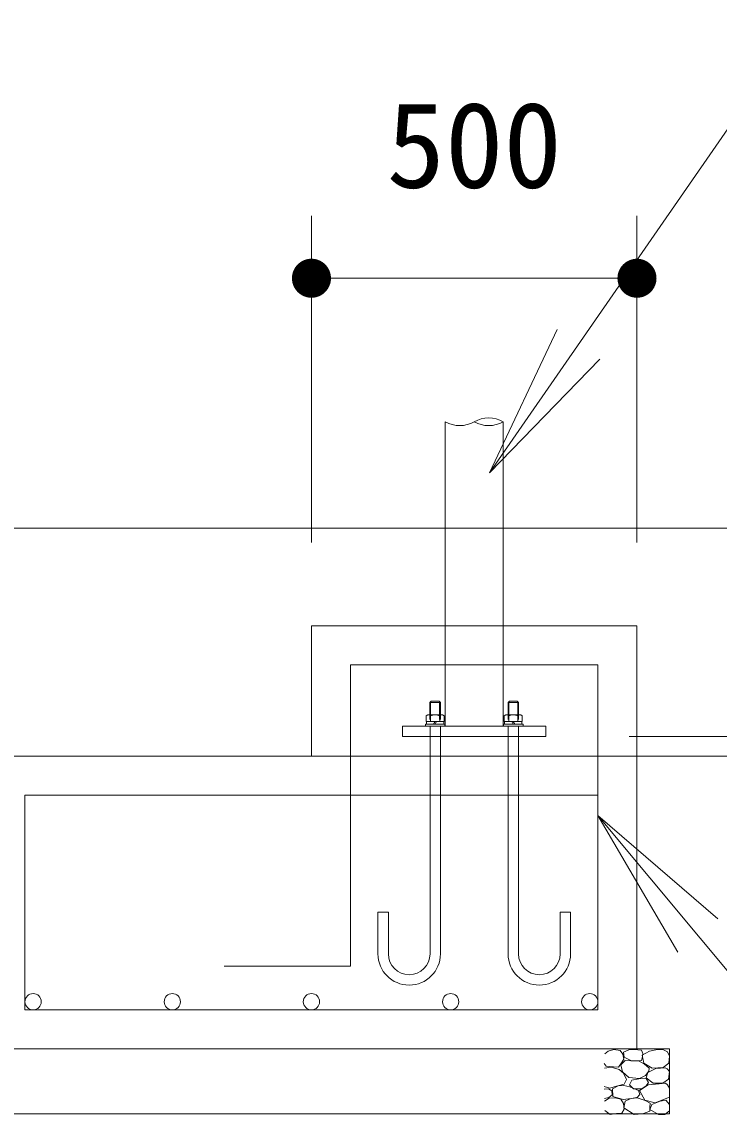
# Model space of a CAD drawing. Units: millimetres at full size; details may follow other scales. Extents: x 0 to 42000, y 0 to 29700.
# Drawn here: x 16724 to 17795, y 6750 to 8430 of the extents above; entities that cross this region are included whole.
import ezdxf
from ezdxf.enums import TextEntityAlignment as Align

# ---------------------------------------------------------------- set-up
doc = ezdxf.new("R2010")
doc.units = ezdxf.units.MM
doc.header["$LTSCALE"] = 100
for name, color, linetype, lineweight in [('D-STR', 1, 'Continuous', 13), ('D-STR-DIM', 7, 'Continuous', 13), ('D-STR-HTXT', 7, 'Continuous', 13)]:
    doc.layers.add(name, color=color, linetype=linetype, lineweight=lineweight)
doc.styles.add('ＭＳ ゴシック', font='')
doc.styles.get('ＭＳ ゴシック').set_extended_font_data('MS Gothic')

# ---------------------------------------------------------------- blocks, each defined once
blk = doc.blocks.new('filled_dot')
at = {"color": 0, "linetype": 'Continuous', "lineweight": -2, "const_width": 1.25}
blk.add_lwpolyline([(-0.625, 0, 1), (0.625, 0, 1)], format="xyb", close=True, dxfattribs=at)
blk = doc.blocks.new('open_arrow')
at = {"color": 0, "linetype": 'Continuous', "lineweight": -2}
blk.add_lwpolyline([(7.5, 1.25), (0, 0), (7.5, -1.25)], dxfattribs=at)

msp = doc.modelspace()

# ---------------------------------------------------------------- linework, layer by layer
at = {"layer": 'D-STR'}
for p, q in [((17374.8, 7815.4), (17374.8, 7347.7)), ((17463.9, 7815.4), (17463.9, 7347.7)), ((14183.2, 7651.7), (19014.8, 7651.7)), ((17169.3, 7501.7), (17669.3, 7501.7)), ((17169.3, 7501.7), (17169.3, 7301.7)), ((17669.3, 7501.7), (17669.3, 7301.7)), ((17229.3, 7441.7), (17609.3, 7441.7)), ((17229.3, 7441.7), (17229.3, 6978.7)), ((17609.3, 7441.7), (17609.3, 6978.7)), ((17353.3, 7386), (17351.3, 7384)), ((17351.3, 7357.9), (17351.3, 7384)), ((17367.3, 7384), (17351.3, 7384)), ((17352.4, 7357.9), (17352.4, 7385.1)), ((17365.3, 7386), (17353.3, 7386)), ((17365.3, 7386), (17367.3, 7384)), ((17366.2, 7357.9), (17366.2, 7385.1)), ((17367.3, 7357.9), (17367.3, 7384)), ((17473.3, 7386), (17471.3, 7384)), ((17471.3, 7357.9), (17471.3, 7384)), ((17471.3, 7384), (17487.3, 7384)), ((17472.4, 7357.9), (17472.4, 7385.1)), ((17473.3, 7386), (17485.3, 7386)), ((17485.3, 7386), (17487.3, 7384)), ((17486.2, 7357.9), (17486.2, 7385.1)), ((17487.3, 7357.9), (17487.3, 7384)), ((17345.5, 7363.6), (17347.9, 7364.9)), ((17345.5, 7354.9), (17345.5, 7363.6)), ((17347.9, 7364.9), (17370.7, 7364.9)), ((17352.4, 7354.9), (17352.4, 7363.6)), ((17366.3, 7354.9), (17366.3, 7363.6)), ((17373.2, 7363.6), (17370.7, 7364.9)), ((17373.2, 7354.9), (17373.2, 7363.6)), ((17465.5, 7363.6), (17467.9, 7364.9)), ((17465.5, 7354.9), (17465.5, 7363.6)), ((17490.7, 7364.9), (17467.9, 7364.9)), ((17472.4, 7354.9), (17472.4, 7363.6)), ((17486.3, 7354.9), (17486.3, 7363.6)), ((17493.2, 7363.6), (17490.7, 7364.9)), ((17493.2, 7354.9), (17493.2, 7363.6)), ((17309.3, 7347.7), (17529.3, 7347.7)), ((17309.3, 7347.7), (17309.3, 7331.7)), ((17344.3, 7350.9), (17344.3, 7347.7)), ((17344.3, 7350.9), (17374.3, 7350.9)), ((17344.3, 7347.7), (17374.3, 7347.7)), ((17345.5, 7354.9), (17373.2, 7354.9)), ((17346, 7354.9), (17346, 7350.9)), ((17351.4, 7347.7), (17351.4, 6997.7)), ((17359.3, 7354.9), (17357, 7350.9)), ((17361.6, 7354.9), (17359.3, 7350.9)), ((17367.4, 7347.7), (17367.4, 6997.7)), ((17372.6, 7354.9), (17372.6, 7350.9)), ((17374.3, 7350.9), (17374.3, 7347.7)), ((17464.3, 7350.9), (17464.3, 7347.7)), ((17494.3, 7350.9), (17464.3, 7350.9)), ((17494.3, 7347.7), (17464.3, 7347.7)), ((17493.2, 7354.9), (17465.5, 7354.9)), ((17466, 7354.9), (17466, 7350.9)), ((17471.3, 7347.7), (17471.3, 6997.7)), ((17477, 7354.9), (17479.3, 7350.9)), ((17479.3, 7354.9), (17481.6, 7350.9)), ((17487.3, 7347.7), (17487.3, 6997.7)), ((17492.6, 7354.9), (17492.6, 7350.9)), ((17494.3, 7350.9), (17494.3, 7347.7)), ((17529.3, 7347.7), (17529.3, 7331.7)), ((17309.3, 7331.7), (17529.3, 7331.7)), ((15569.3, 7301.7), (17919.3, 7301.7)), ((17669.3, 7301.7), (17669.3, 6851.7)), ((16729.3, 7241.7), (17609.3, 7241.7)), ((16729.3, 7241.7), (16729.3, 6911.7)), ((17609.3, 7241.7), (17609.3, 6911.7)), ((17271.4, 7061.7), (17271.4, 6997.7)), ((17287.4, 7061.7), (17271.4, 7061.7)), ((17287.4, 7061.7), (17287.4, 6997.7)), ((17551.3, 7061.7), (17551.3, 6997.7)), ((17551.3, 7061.7), (17567.3, 7061.7)), ((17567.3, 7061.7), (17567.3, 6997.7)), ((17229.3, 6978.7), (17035.3, 6978.7)), ((16729.3, 6911.7), (17609.3, 6911.7)), ((16619.3, 6851.7), (17719.3, 6851.7)), ((17619.7, 6844.2), (17625.1, 6848)), ((17625.1, 6848), (17633.9, 6851)), ((17633.9, 6851), (17643.3, 6849.3)), ((17643.3, 6849.3), (17647.5, 6843.7)), ((17647.5, 6843.7), (17649.1, 6835.7)), ((17648.7, 6846.9), (17656.6, 6850.4)), ((17649.8, 6838.9), (17648.7, 6846.9)), ((17660, 6833.8), (17649.8, 6838.9)), ((17656.6, 6850.4), (17664.8, 6850.7)), ((17664.8, 6850.7), (17676.2, 6849.5)), ((17677.6, 6839.5), (17676, 6833.8)), ((17676.2, 6849.5), (17678.5, 6844.4)), ((17677.5, 6842), (17688.4, 6848.1)), ((17679.9, 6829.7), (17677.5, 6842)), ((17678.5, 6844.4), (17677.6, 6839.5)), ((17688.4, 6848.1), (17700.7, 6851)), ((17700.7, 6851), (17709, 6851)), ((17709, 6851), (17716.2, 6847.2)), ((17716.2, 6847.2), (17719.3, 6840.6)), ((17719.3, 6840.6), (17718, 6830)), ((17719.3, 6851.7), (17719.3, 6751.7)), ((17622.1, 6825.4), (17619, 6829.5)), ((17619.5, 6822.2), (17629.5, 6823.7)), ((17633.2, 6824.1), (17622.1, 6825.4)), ((17629.5, 6823.7), (17641.8, 6819.9)), ((17641.1, 6823.7), (17633.2, 6824.1)), ((17645.5, 6830.1), (17641.1, 6823.7)), ((17644.4, 6827.4), (17651.3, 6834.1)), ((17647, 6816.2), (17644.4, 6827.4)), ((17649.1, 6835.7), (17645.5, 6830.1)), ((17651.3, 6834.1), (17660.1, 6833.3)), ((17670.9, 6833.2), (17660, 6833.8)), ((17660.1, 6833.3), (17672.7, 6832.6)), ((17676, 6833.8), (17670.9, 6833.2)), ((17672.7, 6832.6), (17681.1, 6828)), ((17692.6, 6822.2), (17679.9, 6829.7)), ((17681.1, 6828), (17687.8, 6822.3)), ((17685.9, 6815.4), (17698.3, 6821.8)), ((17687.8, 6822.3), (17687.4, 6817.6)), ((17709.5, 6823.1), (17692.6, 6822.2)), ((17698.3, 6821.8), (17712.7, 6822.8)), ((17718, 6830), (17709.5, 6823.1)), ((17712.7, 6822.8), (17715.6, 6821)), ((17715.6, 6821), (17719.3, 6817.1)), ((17641.8, 6819.9), (17648.7, 6814.2)), ((17657, 6807.6), (17647, 6816.2)), ((17648.7, 6814.2), (17653.4, 6804.8)), ((17653.4, 6804.8), (17649.6, 6797.4)), ((17673.4, 6806.1), (17657, 6807.6)), ((17661.5, 6803.5), (17672.3, 6805.5)), ((17672.3, 6805.5), (17683.3, 6806.1)), ((17682.2, 6811), (17673.4, 6806.1)), ((17687.4, 6817.6), (17682.2, 6811)), ((17683.2, 6807.3), (17685.9, 6815.4)), ((17694, 6799), (17683.2, 6807.3)), ((17683.3, 6806.1), (17686.8, 6800.1)), ((17717.6, 6805.3), (17708.9, 6799.1)), ((17719.3, 6817.1), (17717.6, 6805.3)), ((17627.4, 6791.2), (17619.1, 6793.7)), ((17619.1, 6790), (17625.4, 6790.5)), ((17625.4, 6790.5), (17630.9, 6787.1)), ((17638.1, 6794.3), (17627.4, 6791.2)), ((17630.9, 6787.1), (17631.1, 6781.3)), ((17631.8, 6790.2), (17640.6, 6794.8)), ((17632.4, 6778.7), (17631.8, 6790.2)), ((17649.6, 6797.4), (17638.1, 6794.3)), ((17640.6, 6794.8), (17648.9, 6795.5)), ((17648.9, 6795.5), (17658.5, 6793.5)), ((17658, 6796.5), (17661.5, 6803.5)), ((17663.9, 6790.3), (17658, 6796.5)), ((17658.5, 6793.5), (17671.7, 6787.7)), ((17677, 6790.2), (17663.9, 6790.3)), ((17671.7, 6787.7), (17673.6, 6781.7)), ((17673.3, 6787.9), (17686.7, 6796.4)), ((17681.6, 6772.9), (17673.3, 6787.9)), ((17683.2, 6794.9), (17677, 6790.2)), ((17686.8, 6800.1), (17683.2, 6794.9)), ((17686.7, 6796.4), (17703.2, 6798.1)), ((17708.9, 6799.1), (17694, 6799)), ((17703.2, 6798.1), (17712.9, 6799.1)), ((17712.9, 6799.1), (17716.4, 6796.4)), ((17716.4, 6796.4), (17719.4, 6791.4)), ((17719.4, 6791.4), (17719.3, 6777.7)), ((17626.3, 6777.2), (17619.2, 6775.5)), ((17619.3, 6771.4), (17626.4, 6776)), ((17631.1, 6781.3), (17626.3, 6777.2)), ((17626.4, 6776), (17635.3, 6776.4)), ((17647.9, 6773.7), (17632.4, 6778.7)), ((17635.3, 6776.4), (17644.4, 6774.4)), ((17644.4, 6774.4), (17648.7, 6767.8)), ((17668.9, 6776.7), (17647.9, 6773.7)), ((17649.2, 6761.2), (17651.1, 6771.3)), ((17651.1, 6771.3), (17659, 6774.9)), ((17659, 6774.9), (17668, 6777.2)), ((17668, 6777.2), (17682.1, 6772.3)), ((17673.6, 6781.7), (17668.9, 6776.7)), ((17697, 6768.6), (17681.6, 6772.9)), ((17682.1, 6772.3), (17689.4, 6768.2)), ((17692, 6766.4), (17705.1, 6771.4)), ((17719.3, 6777.7), (17697, 6768.6)), ((17705.1, 6771.4), (17713.6, 6772.7)), ((17713.6, 6772.7), (17719.3, 6766.4)), ((17628.2, 6751), (17620, 6757.2)), ((17649.4, 6759.3), (17645.8, 6753.1)), ((17648.7, 6767.8), (17649.4, 6759.3)), ((17664.8, 6751), (17649.2, 6761.2)), ((17689.1, 6756.1), (17677.9, 6751.9)), ((17688.8, 6758.5), (17692, 6766.4)), ((17702.5, 6751), (17688.8, 6758.5)), ((17689.4, 6768.2), (17688.9, 6762.4)), ((17688.9, 6762.4), (17689.1, 6756.1)), ((17719.3, 6756.4), (17712, 6751)), ((17719.3, 6766.4), (17719.3, 6756.4)), ((16619.3, 6751.7), (17719.3, 6751.7)), ((17638, 6752.2), (17628.2, 6751)), ((17645.8, 6753.1), (17638, 6752.2)), ((17677.9, 6751.9), (17664.8, 6751)), ((17712, 6751), (17702.5, 6751))]:
    msp.add_line(p, q, dxfattribs=at)
for centre in [(16741.8, 6924.2), (16955.6, 6924.2), (17169.3, 6924.2), (17383.1, 6924.2), (17596.8, 6924.2)]:
    msp.add_circle(centre, 12.5, dxfattribs=at)
for centre, radius, start, end in [((17397.1, 7854), 44.5, 240, 300), ((17441.6, 7776.8), 44.5, 60, 120), ((17441.6, 7854), 44.5, 240, 300), ((17348.9, 7360), 4.98, 45.9012, 78.3205), ((17359.3, 7345.8), 19.1, 68.7453, 111.2547), ((17369.7, 7360), 4.98, 101.6795, 134.0988), ((17468.9, 7360), 4.98, 45.9012, 78.3205), ((17479.3, 7345.8), 19.1, 68.7453, 111.2547), ((17489.7, 7360), 4.98, 101.6795, 134.0988), ((17319.4, 6997.7), 48, 180, 0), ((17319.4, 6997.7), 32, 180, 0), ((17519.3, 6997.7), 48, 180, 0), ((17519.3, 6997.7), 32, 180, 0)]:
    msp.add_arc(centre, radius, start, end, dxfattribs=at)
at = {"layer": 'D-STR-DIM'}
for p, q in [((17169.3, 7629.7), (17169.3, 8131.9)), ((17669.3, 7629.7), (17669.3, 8131.9)), ((17169.3, 8035.9), (17669.3, 8035.9)), ((17591.9, 7651.7), (19225.2, 7651.7)), ((17657.3, 7331.7), (18394.2, 7331.7)), ((17657.3, 7301.7), (18394.2, 7301.7))]:
    msp.add_line(p, q, dxfattribs=at)
at = {"layer": 'D-STR-HTXT'}
for points in [[(17442.8, 7737), (18093, 8676.2), (18333, 8676.2), (19695.5, 8676.2)], [(17609.3, 7210.2), (18320.2, 6357.3), (18560.2, 6357.3), (20361.2, 6357.3)]]:
    msp.add_lwpolyline(points, dxfattribs=at)

# ---------------------------------------------------------------- block references
at = {"layer": 'D-STR-DIM', "xscale": 24, "yscale": 24}
msp.add_blockref('filled_dot', (17169.3, 8035.9), dxfattribs=at)
at = {"layer": 'D-STR-DIM', "xscale": 24, "yscale": 24, "rotation": 180}
msp.add_blockref('filled_dot', (17669.3, 8035.9), dxfattribs=at)
at = {"layer": 'D-STR-HTXT', "xscale": 32, "yscale": 32}
for p, rotation in [((17442.8, 7737), 55.3), ((17609.3, 7210.2), 309.8)]:
    msp.add_blockref('open_arrow', p, dxfattribs=dict(at, rotation=rotation))

# ---------------------------------------------------------------- texts
at = {"layer": 'D-STR-DIM', "style": 'ＭＳ ゴシック'}
msp.add_text('500', height=132, dxfattribs=at).set_placement((17419.3, 8306.9), align=Align.TOP_CENTER)

doc.saveas('drawing.dxf')
